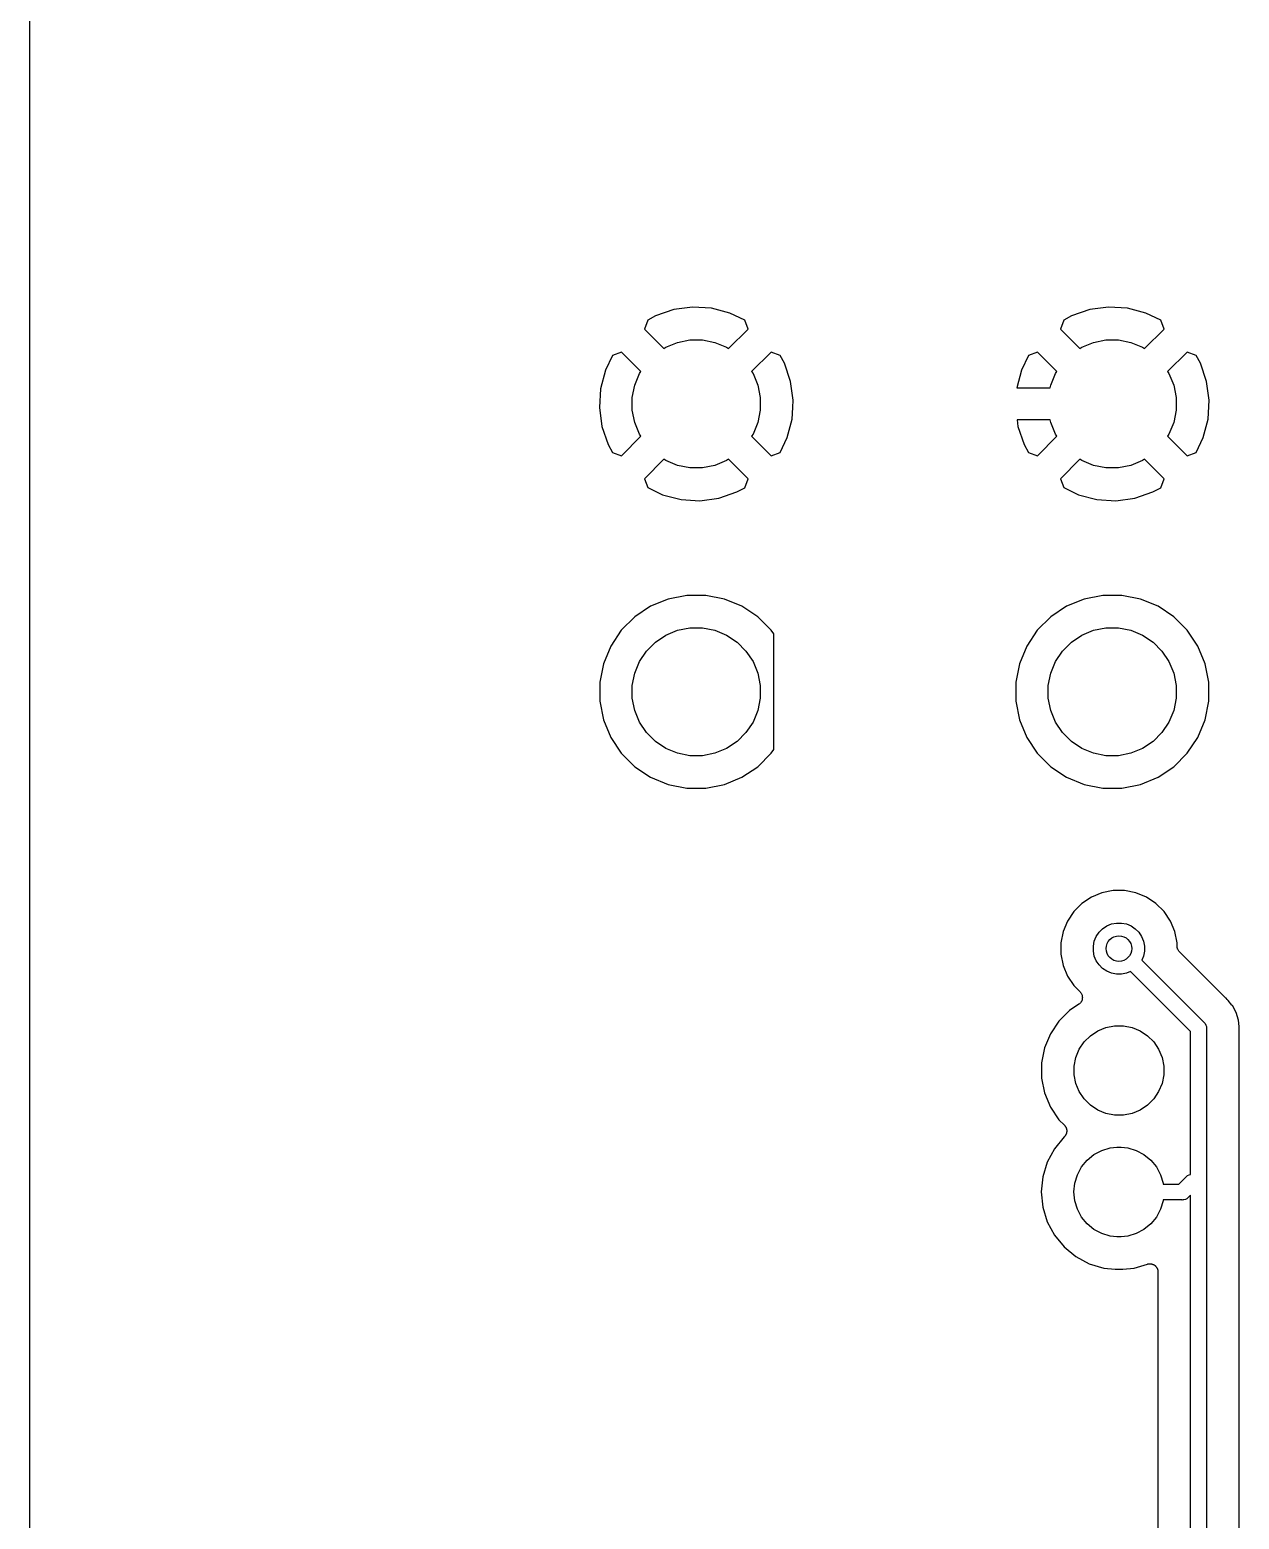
# Model space of a CAD drawing. Extents: x 3.04 to 9.02, y -6.31 to -2.47.
# Drawn here: x 3.035 to 3.779, y -5.391 to -4.475 of the extents above; entities that cross this region are included whole.
import ezdxf

# ---------------------------------------------------------------- set-up
doc = ezdxf.new("R2010")
doc.units = 0
doc.header["$MEASUREMENT"] = 0
doc.layers.add('BLACK', color=7, linetype='CONTINUOUS')

msp = doc.modelspace()

# ---------------------------------------------------------------- linework, layer by layer
at = {"layer": 'BLACK', "linetype": 'CONTINUOUS'}
for p, q in [((3.035, -6.30002), (3.035, -2.48998)), ((3.43114, -4.64697), (3.42, -4.65083)), ((3.44273, -4.64539), (3.43114, -4.64697)), ((3.4544, -4.64609), (3.44273, -4.64539)), ((3.46571, -4.64905), (3.4544, -4.64609)), ((3.68705, -4.64697), (3.6759, -4.65083)), ((3.69863, -4.64539), (3.68705, -4.64697)), ((3.71031, -4.64609), (3.69863, -4.64539)), ((3.72162, -4.64905), (3.71031, -4.64609)), ((3.41519, -4.65339), (3.41315, -4.65901)), ((3.42, -4.65083), (3.41519, -4.65339)), ((3.47485, -4.6535), (3.46571, -4.64905)), ((3.47685, -4.65901), (3.47485, -4.6535)), ((3.67109, -4.65339), (3.66906, -4.65901)), ((3.6759, -4.65083), (3.67109, -4.65339)), ((3.73075, -4.6535), (3.72162, -4.64905)), ((3.73275, -4.65901), (3.73075, -4.6535)), ((3.41315, -4.65901), (3.42509, -4.67095)), ((3.43352, -4.66714), (3.44112, -4.66563)), ((3.44112, -4.66563), (3.44888, -4.66563)), ((3.44888, -4.66563), (3.45648, -4.66714)), ((3.46491, -4.67095), (3.47685, -4.65901)), ((3.66906, -4.65901), (3.681, -4.67095)), ((3.68942, -4.66714), (3.69703, -4.66563)), ((3.69703, -4.66563), (3.70478, -4.66563)), ((3.70478, -4.66563), (3.71239, -4.66714)), ((3.72081, -4.67095), (3.73275, -4.65901)), ((3.39901, -4.67315), (3.3935, -4.67515)), ((3.41095, -4.68509), (3.39901, -4.67315)), ((3.42509, -4.67095), (3.42635, -4.67011)), ((3.42635, -4.67011), (3.43352, -4.66714)), ((3.45648, -4.66714), (3.46365, -4.67011)), ((3.46365, -4.67011), (3.46491, -4.67095)), ((3.49099, -4.67315), (3.47905, -4.68509)), ((3.49661, -4.67519), (3.49099, -4.67315)), ((3.65492, -4.67315), (3.6494, -4.67515)), ((3.66686, -4.68509), (3.65492, -4.67315)), ((3.681, -4.67095), (3.68226, -4.67011)), ((3.68226, -4.67011), (3.68942, -4.66714)), ((3.71239, -4.66714), (3.71955, -4.67011)), ((3.71955, -4.67011), (3.72081, -4.67095)), ((3.74689, -4.67315), (3.73495, -4.68509)), ((3.75251, -4.67519), (3.74689, -4.67315)), ((3.3935, -4.67515), (3.38905, -4.68429)), ((3.49917, -4.68), (3.49661, -4.67519)), ((3.50303, -4.69114), (3.49917, -4.68)), ((3.6494, -4.67515), (3.64496, -4.68429)), ((3.75508, -4.68), (3.75251, -4.67519)), ((3.75893, -4.69114), (3.75508, -4.68)), ((3.38905, -4.68429), (3.38609, -4.6956)), ((3.40714, -4.69352), (3.41011, -4.68635)), ((3.41011, -4.68635), (3.41095, -4.68509)), ((3.47905, -4.68509), (3.47989, -4.68635)), ((3.47989, -4.68635), (3.48286, -4.69352)), ((3.50461, -4.70273), (3.50303, -4.69114)), ((3.64496, -4.68429), (3.64211, -4.69516)), ((3.66305, -4.69352), (3.66602, -4.68635)), ((3.66602, -4.68635), (3.66686, -4.68509)), ((3.73495, -4.68509), (3.73579, -4.68635)), ((3.73579, -4.68635), (3.73876, -4.69352)), ((3.76052, -4.70273), (3.75893, -4.69114)), ((3.38609, -4.6956), (3.38539, -4.70727)), ((3.40563, -4.70112), (3.40714, -4.69352)), ((3.40563, -4.70888), (3.40563, -4.70112)), ((3.48286, -4.69352), (3.48437, -4.70112)), ((3.48437, -4.70112), (3.48437, -4.70888)), ((3.64211, -4.69516), (3.66272, -4.69516)), ((3.66272, -4.69516), (3.66305, -4.69352)), ((3.73876, -4.69352), (3.74028, -4.70112)), ((3.74028, -4.70112), (3.74028, -4.70888)), ((3.38539, -4.70727), (3.38697, -4.71886)), ((3.40714, -4.71648), (3.40563, -4.70888)), ((3.48437, -4.70888), (3.48286, -4.71648)), ((3.50391, -4.7144), (3.50435, -4.70716)), ((3.50435, -4.70716), (3.50461, -4.70273)), ((3.50435, -4.70716), (3.50435, -4.70716)), ((3.74028, -4.70888), (3.73876, -4.71648)), ((3.75982, -4.7144), (3.76052, -4.70273)), ((3.38697, -4.71886), (3.39083, -4.73)), ((3.41011, -4.72365), (3.40714, -4.71648)), ((3.48286, -4.71648), (3.47989, -4.72365)), ((3.50095, -4.72571), (3.50391, -4.7144)), ((3.64233, -4.71484), (3.64288, -4.71886)), ((3.66272, -4.71484), (3.64233, -4.71484)), ((3.64288, -4.71886), (3.64673, -4.73)), ((3.66305, -4.71648), (3.66272, -4.71484)), ((3.66602, -4.72365), (3.66305, -4.71648)), ((3.73876, -4.71648), (3.73579, -4.72365)), ((3.75685, -4.72571), (3.75982, -4.7144)), ((3.39901, -4.73685), (3.41095, -4.72491)), ((3.41095, -4.72491), (3.41011, -4.72365)), ((3.47989, -4.72365), (3.47905, -4.72491)), ((3.47905, -4.72491), (3.49099, -4.73685)), ((3.4965, -4.73485), (3.50095, -4.72571)), ((3.65492, -4.73685), (3.66686, -4.72491)), ((3.66686, -4.72491), (3.66602, -4.72365)), ((3.73579, -4.72365), (3.73495, -4.72491)), ((3.73495, -4.72491), (3.74689, -4.73685)), ((3.75241, -4.73485), (3.75685, -4.72571)), ((3.39083, -4.73), (3.39339, -4.73481)), ((3.39339, -4.73481), (3.39901, -4.73685)), ((3.42509, -4.73905), (3.41315, -4.75099)), ((3.42635, -4.73989), (3.42509, -4.73905)), ((3.46491, -4.73905), (3.46365, -4.73989)), ((3.47685, -4.75099), (3.46491, -4.73905)), ((3.49099, -4.73685), (3.4965, -4.73485)), ((3.64673, -4.73), (3.6493, -4.73481)), ((3.6493, -4.73481), (3.65492, -4.73685)), ((3.681, -4.73905), (3.66906, -4.75099)), ((3.68226, -4.73989), (3.681, -4.73905)), ((3.72081, -4.73905), (3.71955, -4.73989)), ((3.73275, -4.75099), (3.72081, -4.73905)), ((3.74689, -4.73685), (3.75241, -4.73485)), ((3.43352, -4.74286), (3.42635, -4.73989)), ((3.44112, -4.74437), (3.43352, -4.74286)), ((3.44888, -4.74437), (3.44112, -4.74437)), ((3.45648, -4.74286), (3.44888, -4.74437)), ((3.46365, -4.73989), (3.45648, -4.74286)), ((3.68942, -4.74286), (3.68226, -4.73989)), ((3.69703, -4.74437), (3.68942, -4.74286)), ((3.70478, -4.74437), (3.69703, -4.74437)), ((3.71239, -4.74286), (3.70478, -4.74437)), ((3.71955, -4.73989), (3.71239, -4.74286)), ((3.41315, -4.75099), (3.41515, -4.7565)), ((3.41515, -4.7565), (3.42429, -4.76095)), ((3.47, -4.75917), (3.47481, -4.75661)), ((3.47481, -4.75661), (3.47685, -4.75099)), ((3.66906, -4.75099), (3.67106, -4.7565)), ((3.67106, -4.7565), (3.68019, -4.76095)), ((3.72591, -4.75917), (3.73072, -4.75661)), ((3.73072, -4.75661), (3.73275, -4.75099)), ((3.42429, -4.76095), (3.4356, -4.76391)), ((3.4356, -4.76391), (3.44727, -4.76461)), ((3.44727, -4.76461), (3.45886, -4.76303)), ((3.45886, -4.76303), (3.47, -4.75917)), ((3.68019, -4.76095), (3.6915, -4.76391)), ((3.6915, -4.76391), (3.70318, -4.76461)), ((3.70318, -4.76461), (3.71476, -4.76303)), ((3.71476, -4.76303), (3.72591, -4.75917)), ((3.41688, -4.82955), (3.40715, -4.83605)), ((3.42768, -4.82508), (3.41688, -4.82955)), ((3.43915, -4.8228), (3.42768, -4.82508)), ((3.45085, -4.8228), (3.43915, -4.8228)), ((3.46232, -4.82508), (3.45085, -4.8228)), ((3.47312, -4.82955), (3.46232, -4.82508)), ((3.48285, -4.83605), (3.47312, -4.82955)), ((3.67278, -4.82955), (3.66306, -4.83605)), ((3.68359, -4.82508), (3.67278, -4.82955)), ((3.69506, -4.8228), (3.68359, -4.82508)), ((3.70675, -4.8228), (3.69506, -4.8228)), ((3.71822, -4.82508), (3.70675, -4.8228)), ((3.72903, -4.82955), (3.71822, -4.82508)), ((3.73875, -4.83605), (3.72903, -4.82955)), ((3.40715, -4.83605), (3.39888, -4.84432)), ((3.49112, -4.84432), (3.48285, -4.83605)), ((3.66306, -4.83605), (3.65479, -4.84432)), ((3.74702, -4.84432), (3.73875, -4.83605)), ((3.39888, -4.84432), (3.39239, -4.85404)), ((3.4199, -4.85158), (3.42635, -4.84728)), ((3.42635, -4.84728), (3.43352, -4.84431)), ((3.43352, -4.84431), (3.44112, -4.8428)), ((3.44112, -4.8428), (3.44888, -4.8428)), ((3.44888, -4.8428), (3.45648, -4.84431)), ((3.45648, -4.84431), (3.46365, -4.84728)), ((3.46365, -4.84728), (3.4701, -4.85158)), ((3.49262, -4.84657), (3.49112, -4.84432)), ((3.49262, -4.91776), (3.49262, -4.84657)), ((3.65479, -4.84432), (3.64829, -4.85404)), ((3.67581, -4.85158), (3.68226, -4.84728)), ((3.68226, -4.84728), (3.68942, -4.84431)), ((3.68942, -4.84431), (3.69703, -4.8428)), ((3.69703, -4.8428), (3.70478, -4.8428)), ((3.70478, -4.8428), (3.71239, -4.84431)), ((3.71239, -4.84431), (3.71955, -4.84728)), ((3.71955, -4.84728), (3.726, -4.85158)), ((3.75352, -4.85404), (3.74702, -4.84432)), ((3.39239, -4.85404), (3.38791, -4.86485)), ((3.41011, -4.86352), (3.41442, -4.85707)), ((3.41442, -4.85707), (3.4199, -4.85158)), ((3.4701, -4.85158), (3.47558, -4.85707)), ((3.47558, -4.85707), (3.47989, -4.86352)), ((3.64829, -4.85404), (3.64382, -4.86485)), ((3.66602, -4.86352), (3.67032, -4.85707)), ((3.67032, -4.85707), (3.67581, -4.85158)), ((3.726, -4.85158), (3.73149, -4.85707)), ((3.73149, -4.85707), (3.73579, -4.86352)), ((3.75799, -4.86485), (3.75352, -4.85404)), ((3.38791, -4.86485), (3.38563, -4.87632)), ((3.40714, -4.87068), (3.41011, -4.86352)), ((3.47989, -4.86352), (3.48286, -4.87068)), ((3.64382, -4.86485), (3.64154, -4.87632)), ((3.66305, -4.87068), (3.66602, -4.86352)), ((3.73579, -4.86352), (3.73876, -4.87068)), ((3.76028, -4.87632), (3.75799, -4.86485)), ((3.38563, -4.87632), (3.38563, -4.88801)), ((3.40563, -4.87829), (3.40714, -4.87068)), ((3.48286, -4.87068), (3.48437, -4.87829)), ((3.64154, -4.87632), (3.64154, -4.88801)), ((3.66154, -4.87829), (3.66305, -4.87068)), ((3.73876, -4.87068), (3.74028, -4.87829)), ((3.76028, -4.88801), (3.76028, -4.87632)), ((3.40563, -4.88604), (3.40563, -4.87829)), ((3.48437, -4.87829), (3.48437, -4.88604)), ((3.66154, -4.88604), (3.66154, -4.87829)), ((3.74028, -4.87829), (3.74028, -4.88604)), ((3.38563, -4.88801), (3.38791, -4.89948)), ((3.40714, -4.89365), (3.40563, -4.88604)), ((3.41011, -4.90081), (3.40714, -4.89365)), ((3.48286, -4.89365), (3.47989, -4.90081)), ((3.48437, -4.88604), (3.48286, -4.89365)), ((3.64154, -4.88801), (3.64382, -4.89948)), ((3.66305, -4.89365), (3.66154, -4.88604)), ((3.66602, -4.90081), (3.66305, -4.89365)), ((3.73876, -4.89365), (3.73579, -4.90081)), ((3.74028, -4.88604), (3.73876, -4.89365)), ((3.75799, -4.89948), (3.76028, -4.88801)), ((3.38791, -4.89948), (3.39239, -4.91029)), ((3.41442, -4.90726), (3.41011, -4.90081)), ((3.47989, -4.90081), (3.47558, -4.90726)), ((3.64382, -4.89948), (3.64829, -4.91029)), ((3.67032, -4.90726), (3.66602, -4.90081)), ((3.73579, -4.90081), (3.73149, -4.90726)), ((3.75352, -4.91029), (3.75799, -4.89948)), ((3.39239, -4.91029), (3.39888, -4.92001)), ((3.4199, -4.91275), (3.41442, -4.90726)), ((3.42635, -4.91705), (3.4199, -4.91275)), ((3.4701, -4.91275), (3.46365, -4.91705)), ((3.47558, -4.90726), (3.4701, -4.91275)), ((3.64829, -4.91029), (3.65479, -4.92001)), ((3.67581, -4.91275), (3.67032, -4.90726)), ((3.68226, -4.91705), (3.67581, -4.91275)), ((3.726, -4.91275), (3.71955, -4.91705)), ((3.73149, -4.90726), (3.726, -4.91275)), ((3.74702, -4.92001), (3.75352, -4.91029)), ((3.39888, -4.92001), (3.40715, -4.92828)), ((3.43352, -4.92002), (3.42635, -4.91705)), ((3.44112, -4.92154), (3.43352, -4.92002)), ((3.44888, -4.92154), (3.44112, -4.92154)), ((3.45648, -4.92002), (3.44888, -4.92154)), ((3.46365, -4.91705), (3.45648, -4.92002)), ((3.48285, -4.92828), (3.49112, -4.92001)), ((3.49112, -4.92001), (3.49262, -4.91776)), ((3.65479, -4.92001), (3.66306, -4.92828)), ((3.68942, -4.92002), (3.68226, -4.91705)), ((3.69703, -4.92154), (3.68942, -4.92002)), ((3.70478, -4.92154), (3.69703, -4.92154)), ((3.71239, -4.92002), (3.70478, -4.92154)), ((3.71955, -4.91705), (3.71239, -4.92002)), ((3.73875, -4.92828), (3.74702, -4.92001)), ((3.40715, -4.92828), (3.41688, -4.93478)), ((3.47312, -4.93478), (3.48285, -4.92828)), ((3.66306, -4.92828), (3.67278, -4.93478)), ((3.72903, -4.93478), (3.73875, -4.92828)), ((3.41688, -4.93478), (3.42768, -4.93925)), ((3.42768, -4.93925), (3.43915, -4.94154)), ((3.45085, -4.94154), (3.46232, -4.93925)), ((3.46232, -4.93925), (3.47312, -4.93478)), ((3.67278, -4.93478), (3.68359, -4.93925)), ((3.68359, -4.93925), (3.69506, -4.94154)), ((3.70675, -4.94154), (3.71822, -4.93925)), ((3.71822, -4.93925), (3.72903, -4.93478)), ((3.43915, -4.94154), (3.45085, -4.94154)), ((3.69506, -4.94154), (3.70675, -4.94154)), ((3.70148, -5.00445), (3.69457, -5.00582)), ((3.70852, -5.00445), (3.70148, -5.00445)), ((3.71543, -5.00582), (3.70852, -5.00445)), ((3.68221, -5.01243), (3.67723, -5.01741)), ((3.68807, -5.00852), (3.68221, -5.01243)), ((3.69457, -5.00582), (3.68807, -5.00852)), ((3.72193, -5.00852), (3.71543, -5.00582)), ((3.72779, -5.01243), (3.72193, -5.00852)), ((3.73277, -5.01741), (3.72779, -5.01243)), ((3.67723, -5.01741), (3.67332, -5.02326)), ((3.73668, -5.02326), (3.73277, -5.01741)), ((3.67063, -5.02977), (3.66925, -5.03668)), ((3.67332, -5.02326), (3.67063, -5.02977)), ((3.69104, -5.03274), (3.69277, -5.03016)), ((3.69277, -5.03016), (3.69496, -5.02796)), ((3.69496, -5.02796), (3.69754, -5.02624)), ((3.69754, -5.02624), (3.70041, -5.02505)), ((3.70041, -5.02505), (3.70345, -5.02445)), ((3.70345, -5.02445), (3.70655, -5.02445)), ((3.70655, -5.02445), (3.70959, -5.02505)), ((3.70959, -5.02505), (3.71246, -5.02624)), ((3.71246, -5.02624), (3.71504, -5.02796)), ((3.71504, -5.02796), (3.71723, -5.03016)), ((3.71723, -5.03016), (3.71896, -5.03274)), ((3.73937, -5.02977), (3.73668, -5.02326)), ((3.74075, -5.03668), (3.73937, -5.02977)), ((3.66925, -5.03668), (3.66925, -5.04372)), ((3.68925, -5.03865), (3.68986, -5.0356)), ((3.68925, -5.04175), (3.68925, -5.03865)), ((3.68986, -5.0356), (3.69104, -5.03274)), ((3.71896, -5.03274), (3.72014, -5.0356)), ((3.72014, -5.0356), (3.72075, -5.03865)), ((3.72075, -5.03865), (3.72075, -5.04175)), ((3.74075, -5.03863), (3.74075, -5.03668)), ((3.74079, -5.03909), (3.74075, -5.03863)), ((3.74083, -5.03955), (3.74079, -5.03909)), ((3.74084, -5.03957), (3.74083, -5.03955)), ((3.74084, -5.0396), (3.74084, -5.03957)), ((3.74098, -5.04004), (3.74084, -5.0396)), ((3.74111, -5.04049), (3.74098, -5.04004)), ((3.74112, -5.04051), (3.74111, -5.04049)), ((3.74113, -5.04054), (3.74112, -5.04051)), ((3.74134, -5.04094), (3.74113, -5.04054)), ((3.74155, -5.04135), (3.74134, -5.04094)), ((3.74157, -5.04137), (3.74155, -5.04135)), ((3.74158, -5.0414), (3.74157, -5.04137)), ((3.74188, -5.04175), (3.74158, -5.0414)), ((3.66925, -5.04372), (3.67063, -5.05062)), ((3.67063, -5.05062), (3.67332, -5.05713)), ((3.68986, -5.04479), (3.68925, -5.04175)), ((3.69104, -5.04766), (3.68986, -5.04479)), ((3.69277, -5.05024), (3.69104, -5.04766)), ((3.69496, -5.05243), (3.69277, -5.05024)), ((3.72014, -5.04479), (3.71909, -5.04733)), ((3.71909, -5.04733), (3.75725, -5.08548)), ((3.72075, -5.04175), (3.72014, -5.04479)), ((3.74216, -5.04212), (3.74188, -5.04175)), ((3.7422, -5.04215), (3.74216, -5.04212)), ((3.74221, -5.04217), (3.7422, -5.04215)), ((3.7422, -5.04215), (3.7422, -5.04215)), ((3.7422, -5.04215), (3.7422, -5.04215)), ((3.77052, -5.07047), (3.74221, -5.04217)), ((3.67332, -5.05713), (3.67723, -5.06298)), ((3.69754, -5.05415), (3.69496, -5.05243)), ((3.70041, -5.05534), (3.69754, -5.05415)), ((3.70345, -5.05594), (3.70041, -5.05534)), ((3.70655, -5.05594), (3.70345, -5.05594)), ((3.70959, -5.05534), (3.70655, -5.05594)), ((3.71213, -5.05429), (3.70959, -5.05534)), ((3.74902, -5.09117), (3.71213, -5.05429)), ((3.67723, -5.06298), (3.68106, -5.06681)), ((3.68106, -5.06681), (3.68108, -5.06684)), ((3.68108, -5.06684), (3.68108, -5.06684)), ((3.68108, -5.06684), (3.68109, -5.06684)), ((3.68109, -5.06684), (3.68111, -5.06686)), ((3.68111, -5.06686), (3.68141, -5.06723)), ((3.68141, -5.06723), (3.6817, -5.0676)), ((3.6817, -5.0676), (3.68171, -5.06761)), ((3.68171, -5.06761), (3.68172, -5.06762)), ((3.68172, -5.06762), (3.68193, -5.06804)), ((3.68193, -5.06804), (3.68215, -5.06846)), ((3.68215, -5.06846), (3.68216, -5.06847)), ((3.68216, -5.06847), (3.68216, -5.06849)), ((3.68216, -5.06849), (3.68229, -5.06894)), ((3.68229, -5.06894), (3.68243, -5.0694)), ((3.6803, -5.0745), (3.67468, -5.07826)), ((3.68067, -5.0742), (3.6803, -5.0745)), ((3.68103, -5.07391), (3.68067, -5.0742)), ((3.68104, -5.07389), (3.68103, -5.07391)), ((3.68105, -5.07388), (3.68104, -5.07389)), ((3.68136, -5.07351), (3.68105, -5.07388)), ((3.68166, -5.07316), (3.68136, -5.07351)), ((3.68167, -5.07313), (3.68166, -5.07314)), ((3.68166, -5.07314), (3.68166, -5.07316)), ((3.6819, -5.07271), (3.68167, -5.07313)), ((3.68212, -5.0723), (3.6819, -5.07271)), ((3.68213, -5.07228), (3.68212, -5.0723)), ((3.68214, -5.07227), (3.68213, -5.07228)), ((3.68228, -5.07181), (3.68214, -5.07227)), ((3.68242, -5.07137), (3.68228, -5.07181)), ((3.68247, -5.07086), (3.68242, -5.07134)), ((3.68242, -5.07134), (3.68242, -5.07135)), ((3.68242, -5.07135), (3.68242, -5.07137)), ((3.68243, -5.0694), (3.68243, -5.06941)), ((3.68243, -5.06941), (3.68244, -5.06943)), ((3.68244, -5.06943), (3.68248, -5.06989)), ((3.68252, -5.0704), (3.68247, -5.07086)), ((3.68248, -5.06989), (3.68252, -5.07037)), ((3.68252, -5.07037), (3.68252, -5.07038)), ((3.68252, -5.07038), (3.68252, -5.0704)), ((3.77068, -5.07061), (3.77052, -5.07047)), ((3.77083, -5.07076), (3.77068, -5.07061)), ((3.77088, -5.0708), (3.77083, -5.07076)), ((3.77164, -5.07143), (3.77088, -5.0708)), ((3.77227, -5.07219), (3.77164, -5.07143)), ((3.77455, -5.07497), (3.77227, -5.07219)), ((3.77227, -5.07219), (3.77227, -5.07219)), ((3.77476, -5.07522), (3.77455, -5.07497)), ((3.77455, -5.07497), (3.77455, -5.07497)), ((3.77707, -5.07955), (3.77476, -5.07522)), ((3.66806, -5.08488), (3.66285, -5.09267)), ((3.67468, -5.07826), (3.66806, -5.08488)), ((3.75725, -5.08548), (3.75743, -5.08564)), ((3.75743, -5.08564), (3.75759, -5.08582)), ((3.75759, -5.08582), (3.75759, -5.08582)), ((3.75759, -5.08582), (3.75781, -5.0861)), ((3.75781, -5.0861), (3.75805, -5.08639)), ((3.75805, -5.08639), (3.75851, -5.08724)), ((3.75851, -5.08724), (3.75879, -5.08817)), ((3.7785, -5.08425), (3.77707, -5.07955)), ((3.77888, -5.08815), (3.7785, -5.08425)), ((3.66285, -5.09267), (3.65927, -5.10132)), ((3.68359, -5.09763), (3.68743, -5.09379)), ((3.68743, -5.09379), (3.69195, -5.09077)), ((3.69195, -5.09077), (3.69696, -5.0887)), ((3.69696, -5.0887), (3.70229, -5.08764)), ((3.70229, -5.08764), (3.70771, -5.08764)), ((3.70771, -5.08764), (3.71304, -5.0887)), ((3.71304, -5.0887), (3.71805, -5.09077)), ((3.71805, -5.09077), (3.72257, -5.09379)), ((3.72257, -5.09379), (3.72641, -5.09763)), ((3.74902, -5.17913), (3.74902, -5.09117)), ((3.75879, -5.08817), (3.75886, -5.08889)), ((3.75886, -5.08889), (3.75886, -5.08889)), ((3.75886, -5.08889), (3.75888, -5.08913)), ((3.75888, -5.08913), (3.75886, -5.08937)), ((3.75886, -5.08937), (3.75886, -5.91566)), ((3.77886, -5.09053), (3.77888, -5.09032)), ((3.77886, -5.0906), (3.77886, -5.09053)), ((3.77886, -5.91444), (3.77886, -5.0906)), ((3.77898, -5.08913), (3.77888, -5.08815)), ((3.77888, -5.08815), (3.77888, -5.08815)), ((3.77888, -5.09011), (3.77898, -5.08913)), ((3.77888, -5.09032), (3.77888, -5.09011)), ((3.65927, -5.10132), (3.65744, -5.11051)), ((3.6785, -5.10716), (3.68058, -5.10214)), ((3.68058, -5.10214), (3.68359, -5.09763)), ((3.72641, -5.09763), (3.72942, -5.10214)), ((3.72942, -5.10214), (3.7315, -5.10716)), ((3.65744, -5.11051), (3.65744, -5.11988)), ((3.67744, -5.11248), (3.6785, -5.10716)), ((3.67744, -5.11791), (3.67744, -5.11248)), ((3.7315, -5.10716), (3.73256, -5.11248)), ((3.73256, -5.11248), (3.73256, -5.11791)), ((3.65744, -5.11988), (3.65927, -5.12907)), ((3.6785, -5.12324), (3.67744, -5.11791)), ((3.68058, -5.12825), (3.6785, -5.12324)), ((3.7315, -5.12324), (3.72942, -5.12825)), ((3.73256, -5.11791), (3.7315, -5.12324)), ((3.65927, -5.12907), (3.66285, -5.13772)), ((3.68359, -5.13276), (3.68058, -5.12825)), ((3.68743, -5.1366), (3.68359, -5.13276)), ((3.72641, -5.13276), (3.72257, -5.1366)), ((3.72942, -5.12825), (3.72641, -5.13276)), ((3.66285, -5.13772), (3.66806, -5.14551)), ((3.69195, -5.13962), (3.68743, -5.1366)), ((3.69696, -5.1417), (3.69195, -5.13962)), ((3.70229, -5.14276), (3.69696, -5.1417)), ((3.71304, -5.1417), (3.70771, -5.14276)), ((3.71805, -5.13962), (3.71304, -5.1417)), ((3.72257, -5.1366), (3.71805, -5.13962)), ((3.66806, -5.14551), (3.67145, -5.14891)), ((3.67145, -5.14891), (3.6715, -5.14896)), ((3.6715, -5.14896), (3.67164, -5.14913)), ((3.67164, -5.14913), (3.6718, -5.1493)), ((3.6718, -5.1493), (3.67195, -5.14951)), ((3.67195, -5.14951), (3.67211, -5.14972)), ((3.67211, -5.14972), (3.67221, -5.14992)), ((3.67221, -5.14992), (3.67234, -5.15011)), ((3.67234, -5.15011), (3.67244, -5.15035)), ((3.67244, -5.15035), (3.67256, -5.15059)), ((3.67256, -5.15059), (3.67262, -5.1508)), ((3.67262, -5.1508), (3.67271, -5.15102)), ((3.67271, -5.15102), (3.67276, -5.15127)), ((3.67276, -5.15127), (3.67283, -5.15152)), ((3.67283, -5.15152), (3.67285, -5.15175)), ((3.70771, -5.14276), (3.70229, -5.14276)), ((3.67128, -5.15612), (3.66526, -5.16345)), ((3.67143, -5.156), (3.67128, -5.15612)), ((3.67159, -5.1558), (3.67143, -5.156)), ((3.67178, -5.15562), (3.67159, -5.1558)), ((3.6719, -5.15543), (3.67178, -5.15562)), ((3.67205, -5.15525), (3.6719, -5.15543)), ((3.67218, -5.15502), (3.67205, -5.15525)), ((3.67232, -5.15481), (3.67218, -5.15502)), ((3.67241, -5.1546), (3.67232, -5.15481)), ((3.67252, -5.1544), (3.67241, -5.1546)), ((3.6726, -5.15415), (3.67252, -5.1544)), ((3.6727, -5.15391), (3.6726, -5.15415)), ((3.67274, -5.15368), (3.6727, -5.15391)), ((3.67281, -5.15346), (3.67274, -5.15368)), ((3.67284, -5.15321), (3.67281, -5.15346)), ((3.67289, -5.15295), (3.67284, -5.15321)), ((3.67285, -5.15175), (3.67289, -5.15197)), ((3.67289, -5.15197), (3.67289, -5.15223)), ((3.67289, -5.15223), (3.67292, -5.15249)), ((3.67292, -5.15249), (3.67289, -5.15272)), ((3.67289, -5.15272), (3.67289, -5.15295)), ((3.66526, -5.16345), (3.66085, -5.17171)), ((3.68542, -5.17042), (3.68961, -5.16697)), ((3.68961, -5.16697), (3.6944, -5.16442)), ((3.6944, -5.16442), (3.6996, -5.16284)), ((3.6996, -5.16284), (3.70365, -5.16244)), ((3.70365, -5.16244), (3.70635, -5.16244)), ((3.70635, -5.16244), (3.7104, -5.16284)), ((3.7104, -5.16284), (3.7156, -5.16442)), ((3.7156, -5.16442), (3.72039, -5.16697)), ((3.72039, -5.16697), (3.72458, -5.17042)), ((3.66085, -5.17171), (3.65813, -5.18068)), ((3.67942, -5.1794), (3.68197, -5.17461)), ((3.68197, -5.17461), (3.68542, -5.17042)), ((3.72458, -5.17042), (3.72803, -5.17461)), ((3.72803, -5.17461), (3.73058, -5.1794)), ((3.65813, -5.18068), (3.65721, -5.19)), ((3.67731, -5.19), (3.67784, -5.1846)), ((3.67784, -5.1846), (3.67942, -5.1794)), ((3.73058, -5.1794), (3.73216, -5.1846)), ((3.73216, -5.1846), (3.73221, -5.18508)), ((3.73221, -5.18508), (3.74194, -5.18508)), ((3.74194, -5.18508), (3.74669, -5.18032)), ((3.74669, -5.18032), (3.74725, -5.17986)), ((3.74725, -5.17986), (3.74811, -5.17941)), ((3.74811, -5.17941), (3.74902, -5.17913)), ((3.65721, -5.19), (3.65813, -5.19932)), ((3.67784, -5.1954), (3.67731, -5.19)), ((3.67942, -5.2006), (3.67784, -5.1954)), ((3.73216, -5.1954), (3.73058, -5.2006)), ((3.73221, -5.19492), (3.73216, -5.1954)), ((3.74373, -5.19492), (3.73221, -5.19492)), ((3.74397, -5.19494), (3.74373, -5.19492)), ((3.74422, -5.19492), (3.74397, -5.19494)), ((3.74494, -5.19485), (3.74422, -5.19492)), ((3.74422, -5.19492), (3.74422, -5.19492)), ((3.74587, -5.19457), (3.74494, -5.19485)), ((3.74672, -5.19411), (3.74587, -5.19457)), ((3.74747, -5.1935), (3.74672, -5.19411)), ((3.74763, -5.19331), (3.74747, -5.1935)), ((3.74902, -5.19192), (3.74763, -5.19331)), ((3.74902, -5.91387), (3.74902, -5.19192)), ((3.65813, -5.19932), (3.66085, -5.20829)), ((3.68197, -5.20539), (3.67942, -5.2006)), ((3.68542, -5.20958), (3.68197, -5.20539)), ((3.72803, -5.20539), (3.72458, -5.20958)), ((3.73058, -5.2006), (3.72803, -5.20539)), ((3.66085, -5.20829), (3.66526, -5.21655)), ((3.68961, -5.21303), (3.68542, -5.20958)), ((3.6944, -5.21558), (3.68961, -5.21303)), ((3.6996, -5.21716), (3.6944, -5.21558)), ((3.7156, -5.21558), (3.7104, -5.21716)), ((3.72039, -5.21303), (3.7156, -5.21558)), ((3.72458, -5.20958), (3.72039, -5.21303)), ((3.66526, -5.21655), (3.67121, -5.22379)), ((3.67121, -5.22379), (3.67845, -5.22974)), ((3.70365, -5.21756), (3.6996, -5.21716)), ((3.70635, -5.21756), (3.70365, -5.21756)), ((3.7104, -5.21716), (3.70635, -5.21756)), ((3.67845, -5.22974), (3.68671, -5.23415)), ((3.68671, -5.23415), (3.69568, -5.23687)), ((3.69568, -5.23687), (3.70266, -5.23756)), ((3.70266, -5.23756), (3.70734, -5.23756)), ((3.70734, -5.23756), (3.71432, -5.23687)), ((3.71432, -5.23687), (3.72256, -5.23437)), ((3.72256, -5.23437), (3.72263, -5.23435)), ((3.72263, -5.23435), (3.72286, -5.23431)), ((3.72286, -5.23431), (3.72308, -5.23424)), ((3.72308, -5.23424), (3.72334, -5.23422)), ((3.72334, -5.23422), (3.72359, -5.23417)), ((3.72359, -5.23417), (3.72382, -5.23418)), ((3.72382, -5.23418), (3.72405, -5.23416)), ((3.72405, -5.23416), (3.72431, -5.23418)), ((3.72431, -5.23418), (3.72457, -5.23419)), ((3.72457, -5.23419), (3.72479, -5.23423)), ((3.72479, -5.23423), (3.72502, -5.23426)), ((3.72502, -5.23426), (3.72527, -5.23433)), ((3.72527, -5.23433), (3.72552, -5.23439)), ((3.72552, -5.23439), (3.72573, -5.23448)), ((3.72573, -5.23448), (3.72595, -5.23455)), ((3.72595, -5.23455), (3.72618, -5.23467)), ((3.72618, -5.23467), (3.72642, -5.23477)), ((3.72642, -5.23477), (3.72661, -5.2349)), ((3.72661, -5.2349), (3.72681, -5.23501)), ((3.72681, -5.23501), (3.72701, -5.23518)), ((3.72701, -5.23518), (3.72722, -5.23532)), ((3.72722, -5.23532), (3.72739, -5.23549)), ((3.72739, -5.23549), (3.72756, -5.23563)), ((3.72756, -5.23563), (3.72773, -5.23583)), ((3.72773, -5.23583), (3.72791, -5.23602)), ((3.72791, -5.23602), (3.72803, -5.23621)), ((3.72803, -5.23621), (3.72818, -5.23639)), ((3.72818, -5.23639), (3.7283, -5.23662)), ((3.7283, -5.23662), (3.72844, -5.23683)), ((3.72844, -5.23683), (3.72853, -5.23705)), ((3.72853, -5.23705), (3.72864, -5.23725)), ((3.72864, -5.23725), (3.72871, -5.2375)), ((3.72871, -5.2375), (3.72881, -5.23774)), ((3.72881, -5.23774), (3.72885, -5.23796)), ((3.72885, -5.23796), (3.72892, -5.23818)), ((3.72892, -5.23818), (3.72895, -5.23844)), ((3.72895, -5.23844), (3.72899, -5.2387)), ((3.72899, -5.2387), (3.72899, -5.23893)), ((3.72899, -5.23893), (3.72902, -5.23916)), ((3.72902, -5.23916), (3.72902, -5.60966))]:
    msp.add_line(p, q, dxfattribs=at)
at = {"layer": 'BLACK'}
msp.add_circle((3.705, -5.0402), 0.00787, dxfattribs=at)

doc.saveas('drawing.dxf')
